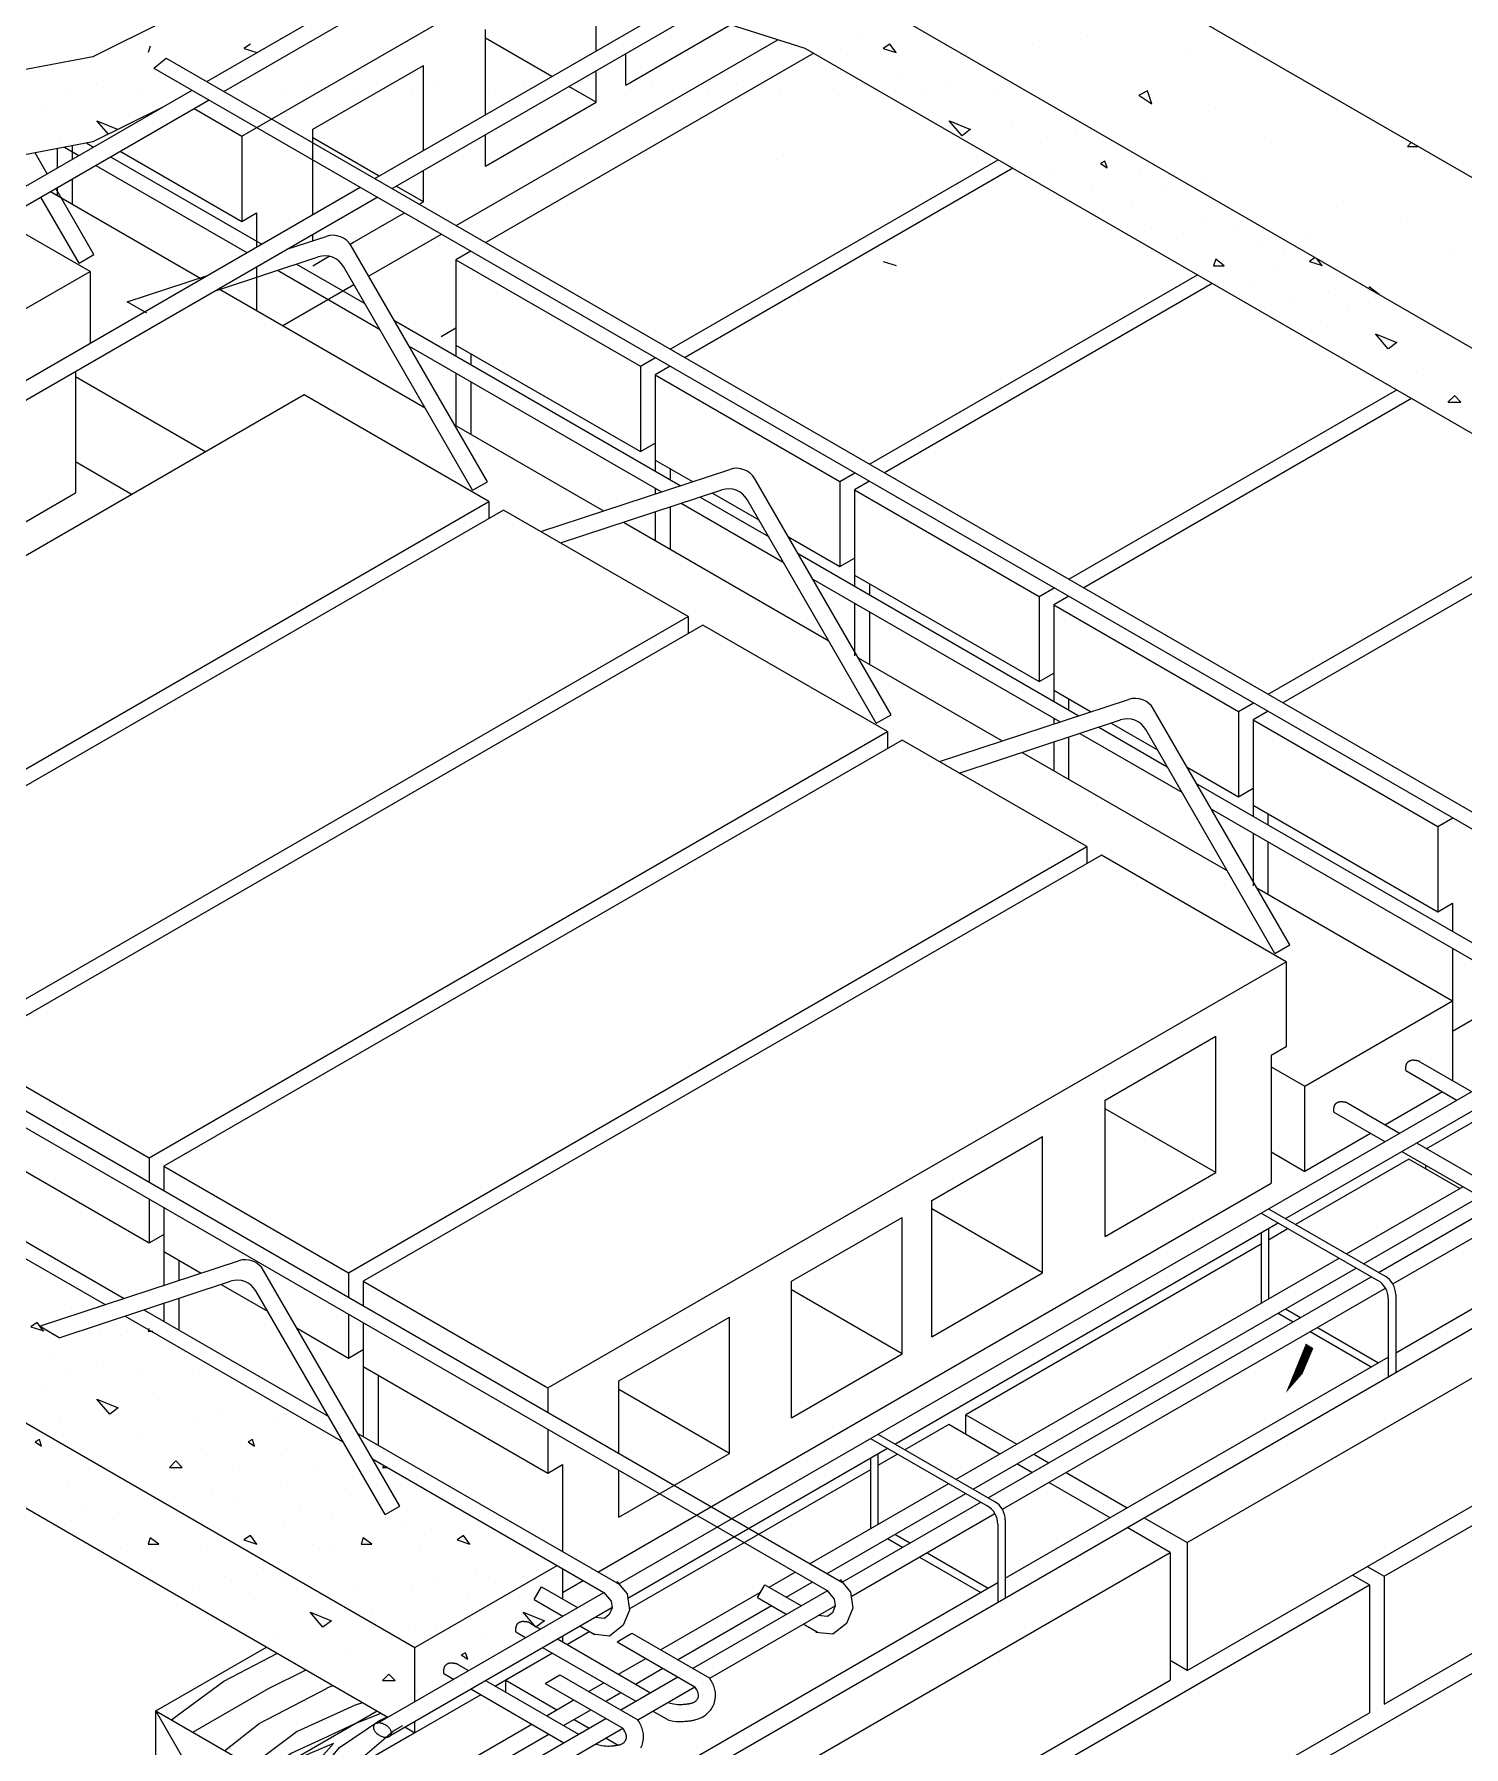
# Model space of a CAD drawing. Header units: inches. Extents: x -370 to 18, y -197 to 199.
# Drawn here: x -236.665 to -233.308, y -8.721 to -4.698 of the extents above; entities that cross this region are included whole.
import ezdxf

# ---------------------------------------------------------------- set-up
doc = ezdxf.new("R2010")
doc.units = ezdxf.units.IN
doc.header["$MEASUREMENT"] = 0
doc.layers.add('DETALLE', color=1, linetype='Continuous')
doc.layers.add('ROTULACION', color=2, linetype='Continuous')

# ---------------------------------------------------------------- blocks, each defined once
blk = doc.blocks.new('*X534')
at = {"color": 0}
for p, q in [((141.42, 39.02), (141.42, 39.02)), ((141.35, 38.95), (141.35, 38.95)), ((141.19, 38.8801), (141.16, 38.8601)), ((141.1601, 38.8601), (141.2201, 38.8401)), ((141.22, 38.84), (141.19, 38.88)), ((141.48, 38.84), (141.48, 38.84)), ((141.7137, 38.8511), (141.71, 38.8399)), ((141.71, 38.84), (141.7328, 38.84)), ((141.58, 38.82), (141.58, 38.82)), ((141.25, 38.72), (141.25, 38.72)), ((141.47, 38.69), (141.47, 38.69)), ((141.88, 38.74), (141.88, 38.74)), ((141.34, 38.66), (141.34, 38.66)), ((141.68, 38.64), (141.68, 38.64)), ((141.95, 38.64), (141.95, 38.64)), ((141.21, 38.58), (141.21, 38.58)), ((141.5299, 38.4497), (141.4699, 38.5197)), ((141.47, 38.5198), (141.57, 38.4798)), ((141.76, 38.52), (141.76, 38.52)), ((141.3, 38.42), (141.3, 38.42)), ((141.57, 38.48), (141.53, 38.45)), ((141.93, 38.44), (141.93, 38.44)), ((142.06, 38.46), (142.06, 38.46)), ((142.3, 38.42), (142.3, 38.42)), ((141.66, 38.34), (141.66, 38.34)), ((141.1799, 38.3199), (141.2099, 38.2999)), ((141.2, 38.3301), (141.18, 38.3201)), ((141.21, 38.3002), (141.2, 38.3302)), ((141.36, 38.29), (141.36, 38.29)), ((141.96, 38.29), (141.96, 38.29)), ((142.1799, 38.3199), (142.2099, 38.2999)), ((142.2, 38.3301), (142.18, 38.3201)), ((142.21, 38.3002), (142.2, 38.3302)), ((142.36, 38.29), (142.36, 38.29)), ((141.49, 38.21), (141.49, 38.21)), ((141.8399, 38.2299), (141.8099, 38.1999)), ((141.81, 38.2), (141.87, 38.2)), ((141.8701, 38.2), (141.8401, 38.23)), ((142.14, 38.19), (142.14, 38.19)), ((142.49, 38.21), (142.49, 38.21)), ((142.8195, 38.2094), (142.8099, 38.1999)), ((142.81, 38.2), (142.8357, 38.2)), ((141.33, 38.13), (141.33, 38.13)), ((142.01, 38.1), (142.01, 38.1)), ((142.33, 38.13), (142.33, 38.13)), ((141.42, 38.02), (141.42, 38.02)), ((141.66, 38.07), (141.66, 38.07)), ((141.81, 38.03), (141.81, 38.03)), ((142.13, 38.05), (142.13, 38.05)), ((142.42, 38.02), (142.42, 38.02)), ((142.66, 38.07), (142.66, 38.07)), ((142.81, 38.03), (142.81, 38.03)), ((141.35, 37.95), (141.35, 37.95)), ((141.57, 37.99), (141.57, 37.99)), ((141.92, 37.95), (141.92, 37.95)), ((142.35, 37.95), (142.35, 37.95)), ((142.57, 37.99), (142.57, 37.99)), ((142.92, 37.95), (142.92, 37.95)), ((141.72, 37.8699), (141.71, 37.8399)), ((141.76, 37.84), (141.72, 37.87)), ((142.04, 37.91), (142.04, 37.91)), ((142.19, 37.8801), (142.16, 37.8601)), ((142.1601, 37.8601), (142.2201, 37.8401)), ((142.22, 37.84), (142.19, 37.88)), ((142.72, 37.8699), (142.71, 37.8399)), ((142.76, 37.84), (142.72, 37.87)), ((143.04, 37.91), (143.04, 37.91)), ((143.19, 37.8801), (143.16, 37.8601)), ((143.1601, 37.8601), (143.2201, 37.8401)), ((143.22, 37.84), (143.19, 37.88)), ((141.48, 37.84), (141.48, 37.84)), ((141.58, 37.82), (141.58, 37.82)), ((141.71, 37.84), (141.76, 37.84)), ((141.99, 37.83), (141.99, 37.83)), ((142.48, 37.84), (142.48, 37.84)), ((142.58, 37.82), (142.58, 37.82)), ((142.71, 37.84), (142.76, 37.84)), ((142.99, 37.83), (142.99, 37.83)), ((142.25, 37.72), (142.25, 37.72)), ((143.25, 37.72), (143.25, 37.72)), ((141.95, 37.64), (141.95, 37.64)), ((142.07, 37.69), (142.07, 37.69)), ((142.34, 37.66), (142.34, 37.66)), ((142.47, 37.69), (142.47, 37.69)), ((142.68, 37.64), (142.68, 37.64)), ((142.95, 37.64), (142.95, 37.64)), ((143.07, 37.69), (143.07, 37.69)), ((143.34, 37.66), (143.34, 37.66)), ((143.47, 37.69), (143.47, 37.69)), ((142.21, 37.58), (142.21, 37.58)), ((143.21, 37.58), (143.21, 37.58)), ((142.5299, 37.4497), (142.4699, 37.5197)), ((142.47, 37.5199), (142.57, 37.4799)), ((142.57, 37.48), (142.53, 37.45)), ((142.76, 37.52), (142.76, 37.52)), ((143.06, 37.46), (143.06, 37.46)), ((143.5299, 37.4497), (143.4699, 37.5197)), ((143.47, 37.5199), (143.57, 37.4799)), ((143.57, 37.48), (143.53, 37.45)), ((142.3, 37.42), (142.3, 37.42)), ((142.93, 37.44), (142.93, 37.44)), ((143.3, 37.42), (143.3, 37.42)), ((142.66, 37.34), (142.66, 37.34)), ((143.1799, 37.3199), (143.2099, 37.2999)), ((143.2, 37.3301), (143.18, 37.3201)), ((143.21, 37.3002), (143.2, 37.3302)), ((142.8399, 37.2299), (142.8099, 37.1999)), ((142.8701, 37.2), (142.8401, 37.23)), ((142.96, 37.29), (142.96, 37.29)), ((143.36, 37.29), (143.36, 37.29)), ((142.81, 37.2), (142.87, 37.2)), ((143.14, 37.19), (143.14, 37.19))]:
    blk.add_line(p, q, dxfattribs=at)
blk = doc.blocks.new('*X532')
at = {"color": 0}
for p, q in [((145.86, 44.88), (145.86, 44.88)), ((146.12, 44.92), (146.12, 44.92)), ((146.6, 44.84), (146.6, 44.84)), ((146.3599, 44.6399), (146.4199, 44.5999)), ((146.4, 44.6601), (146.36, 44.6401)), ((146.4201, 44.6002), (146.4001, 44.6602)), ((146.72, 44.58), (146.72, 44.58)), ((146.98, 44.42), (146.98, 44.42)), ((147.6378, 44.4178), (147.6199, 44.3999)), ((147.62, 44.4), (147.6686, 44.4)), ((146.66, 44.26), (146.66, 44.26)), ((147.32, 44.14), (147.32, 44.14)), ((147.62, 44.06), (147.62, 44.06)), ((147.14, 43.98), (147.14, 43.98)), ((147.84, 43.9), (147.84, 43.9)), ((147.44, 43.7399), (147.4378, 43.7333)), ((147.4865, 43.7051), (147.44, 43.74))]:
    blk.add_line(p, q, dxfattribs=at)
blk = doc.blocks.new('*X533')
at = {"color": 0}
for p, q in [((141.72, 44.8699), (141.71, 44.8399)), ((142.19, 44.8801), (142.16, 44.8601)), ((142.1602, 44.8601), (142.2202, 44.8401)), ((145.04, 44.91), (145.04, 44.91)), ((145.19, 44.8801), (145.16, 44.8601)), ((145.1602, 44.8601), (145.2202, 44.8401)), ((145.22, 44.84), (145.19, 44.88)), ((144.99, 44.83), (144.99, 44.83)), ((145.48, 44.84), (145.48, 44.84)), ((141.47, 44.69), (141.47, 44.69)), ((142.07, 44.69), (142.07, 44.69)), ((142.47, 44.69), (142.47, 44.69)), ((143.07, 44.69), (143.07, 44.69)), ((143.47, 44.69), (143.47, 44.69)), ((144.07, 44.69), (144.07, 44.69)), ((144.47, 44.69), (144.47, 44.69)), ((145.07, 44.69), (145.07, 44.69)), ((145.25, 44.72), (145.25, 44.72)), ((145.47, 44.69), (145.47, 44.69)), ((141.34, 44.66), (141.34, 44.66)), ((141.68, 44.64), (141.68, 44.64)), ((141.95, 44.64), (141.95, 44.64)), ((142.34, 44.66), (142.34, 44.66)), ((142.68, 44.64), (142.68, 44.64)), ((142.95, 44.64), (142.95, 44.64)), ((143.34, 44.66), (143.34, 44.66)), ((143.68, 44.64), (143.68, 44.64)), ((143.95, 44.64), (143.95, 44.64)), ((144.34, 44.66), (144.34, 44.66)), ((144.68, 44.64), (144.68, 44.64)), ((144.95, 44.64), (144.95, 44.64)), ((145.34, 44.66), (145.34, 44.66)), ((145.68, 44.64), (145.68, 44.64)), ((141.21, 44.58), (141.21, 44.58)), ((141.5237, 44.4569), (141.4699, 44.5197)), ((141.47, 44.5198), (141.5698, 44.4799)), ((145.5298, 44.4497), (145.4699, 44.5197)), ((145.47, 44.5198), (145.57, 44.4798)), ((145.57, 44.48), (145.53, 44.45)), ((145.76, 44.52), (145.76, 44.52)), ((146.06, 44.46), (146.06, 44.46)), ((141.3, 44.42), (141.3, 44.42)), ((145.93, 44.44), (145.93, 44.44)), ((141.66, 44.34), (141.66, 44.34)), ((142.66, 44.34), (142.66, 44.34)), ((143.66, 44.34), (143.66, 44.34)), ((144.66, 44.34), (144.66, 44.34)), ((145.66, 44.34), (145.66, 44.34)), ((145.96, 44.29), (145.96, 44.29)), ((146.1799, 44.3199), (146.2099, 44.2999)), ((146.2, 44.3301), (146.18, 44.3201)), ((146.2101, 44.3002), (146.2001, 44.3302)), ((146.36, 44.29), (146.36, 44.29)), ((146.49, 44.21), (146.49, 44.21)), ((146.14, 44.19), (146.14, 44.19)), ((146.33, 44.13), (146.33, 44.13)), ((146.66, 44.07), (146.66, 44.07)), ((146.42, 44.02), (146.42, 44.02)), ((146.57, 43.99), (146.57, 43.99)), ((146.81, 44.03), (146.81, 44.03)), ((146.92, 43.95), (146.92, 43.95)), ((147.04, 43.91), (147.04, 43.91)), ((145.1602, 43.8601), (145.2202, 43.8401)), ((146.72, 43.8699), (146.71, 43.8399)), ((146.71, 43.84), (146.76, 43.84)), ((146.76, 43.84), (146.72, 43.87)), ((146.99, 43.83), (146.99, 43.83)), ((147.1869, 43.8781), (147.16, 43.8601)), ((147.1602, 43.8601), (147.2202, 43.8401)), ((147.22, 43.84), (147.1949, 43.8735)), ((146.88, 43.74), (146.88, 43.74)), ((147.07, 43.69), (147.07, 43.69)), ((147.25, 43.72), (147.25, 43.72)), ((147.34, 43.66), (147.34, 43.66)), ((147.47, 43.69), (147.47, 43.69)), ((146.95, 43.64), (146.95, 43.64)), ((147.21, 43.58), (147.21, 43.58)), ((147.5298, 43.4497), (147.4698, 43.5197)), ((147.47, 43.5198), (147.57, 43.4798)), ((147.76, 43.52), (147.76, 43.52)), ((147.3, 43.42), (147.3, 43.42)), ((147.57, 43.48), (147.53, 43.45)), ((147.66, 43.34), (147.66, 43.34)), ((147.8399, 43.2299), (147.8099, 43.1999)), ((147.81, 43.2), (147.87, 43.2)), ((147.8701, 43.2), (147.8401, 43.23))]:
    blk.add_line(p, q, dxfattribs=at)
blk = doc.blocks.new('*X530')
at = {"color": 0}
for p, q in [((142.0652, 37.196), (142.3172, 37.3272)), ((142.2758, 37.1622), (142.4519, 37.2495)), ((141.8466, 37.0348), (142.0654, 37.1958)), ((141.9203, 36.9564), (142.2756, 37.1615)), ((142.2318, 36.9974), (142.5511, 37.1644)), ((142.5506, 37.1646), (142.5776, 37.1769)), ((142.4084, 36.961), (142.6832, 37.085)), ((142.6834, 37.0851), (142.7176, 37.0961)), ((141.8196, 37.0145), (141.8465, 37.0348)), ((142.0693, 36.8703), (142.2317, 36.9978)), ((142.5316, 36.9282), (142.682, 36.9977)), ((142.6079, 36.8858), (142.7952, 37.0112)), ((142.6819, 36.9978), (142.8034, 37.0465)), ((142.7954, 37.0113), (142.8338, 37.029)), ((142.8588, 36.9613), (142.9049, 36.9879)), ((142.2035, 36.8077), (142.4094, 36.9612)), ((142.3812, 36.8587), (142.5316, 36.9282)), ((142.58, 36.9042), (142.4686, 36.8572)), ((142.4856, 36.7975), (142.58, 36.904)), ((142.674, 36.8022), (142.8594, 36.9612)), ((142.2501, 36.766), (142.3811, 36.8584)), ((142.4686, 36.8572), (142.3182, 36.7877)), ((142.3591, 36.7766), (142.4836, 36.8311)), ((142.484, 36.8314), (142.3616, 36.7434)), ((142.5265, 36.7867), (142.6079, 36.8857)), ((142.1914, 36.7999), (142.2023, 36.8078)), ((142.3182, 36.7874), (142.2661, 36.7371)), ((142.2887, 36.7187), (142.3592, 36.7767)), ((142.3612, 36.7433), (142.2887, 36.7188)), ((142.3427, 36.7152), (142.4856, 36.7977)), ((142.3544, 36.6351), (142.6737, 36.8021)), ((142.3707, 36.6968), (142.5266, 36.7868)), ((142.2661, 36.6879), (142.3426, 36.7153)), ((142.2661, 36.6615), (142.3707, 36.6969)), ((142.2661, 36.6), (142.3541, 36.6353)), ((142.2661, 36.4598), (142.3827, 36.4958)), ((142.3827, 36.4959), (142.4427, 36.5305)), ((142.2779, 36.2275), (142.4427, 36.3227)), ((142.2661, 36.2221), (142.2779, 36.2275))]:
    blk.add_line(p, q, dxfattribs=at)

msp = doc.modelspace()

# ---------------------------------------------------------------- linework, layer by layer
at = {"layer": 'DETALLE', "color": 2}
for p, q in [((-232.25372, -5.63258), (-237.41163, -2.65466)), ((-235.86449, -5.03765), (-234.99571, -4.53606)), ((-235.82445, -5.06076), (-234.96439, -4.56421)), ((-235.34505, -4.73775), (-235.34505, -4.61057)), ((-241.06335, -4.69921), (-234.76687, -8.33448)), ((-241.09802, -4.71923), (-234.80304, -8.35363)), ((-236.38346, -4.77805), (-236.35484, -4.75454)), ((-236.38346, -4.77805), (-232.49616, -7.02238)), ((-236.35484, -4.75454), (-232.45999, -7.00323)), ((-236.01047, -4.92176), (-235.75044, -4.77163)), ((-235.75044, -4.97181), (-235.75044, -4.77163)), ((-236.63428, -5.02618), (-236.66263, -4.97707)), ((-236.59344, -4.96399), (-236.56, -4.98329)), ((-236.54121, -4.95411), (-236.52533, -4.96328)), ((-236.4853, -4.98639), (-236.1305, -5.19123)), ((-236.51997, -5.00641), (-236.16517, -5.21125)), ((-238.17082, -6.36921), (-235.89916, -5.05767)), ((-236.52482, -5.21576), (-236.61426, -5.06085)), ((-238.13079, -6.39233), (-235.85912, -5.08078)), ((-236.55949, -5.23577), (-236.64893, -5.08086)), ((-236.62659, -5.06797), (-236.27179, -5.27281)), ((-236.07182, -5.20358), (-235.97924, -5.1731)), ((-236.55949, -5.23577), (-236.52482, -5.21576)), ((-236.24165, -5.30163), (-235.99764, -5.22131)), ((-235.60053, -5.7494), (-235.92026, -5.19562)), ((-236.4468, -5.32702), (-236.25809, -5.2649)), ((-236.09324, -5.25278), (-235.8536, -5.39113)), ((-236.04908, -5.23824), (-235.88827, -5.33108)), ((-235.6352, -5.76942), (-235.93865, -5.24382)), ((-236.23176, -5.29592), (-235.74698, -5.57581)), ((-236.40031, -5.35386), (-236.4468, -5.32702)), ((-235.81893, -5.37112), (-235.14768, -5.75866)), ((-235.78426, -5.43117), (-235.19184, -5.7732)), ((-236.56807, -5.50209), (-236.26163, -5.67901)), ((-235.67764, -5.61584), (-235.32765, -5.81791)), ((-236.56807, -5.70225), (-236.43498, -5.77909)), ((-235.6352, -5.76942), (-235.60053, -5.7494)), ((-235.4751, -5.86644), (-235.03135, -5.72037)), ((-234.65264, -6.29666), (-234.97236, -5.74288)), ((-235.42861, -5.89329), (-235.04975, -5.76857)), ((-235.10119, -5.78551), (-234.94038, -5.87835)), ((-234.68731, -6.31668), (-234.99076, -5.79108)), ((-235.14535, -5.80004), (-234.90571, -5.9384)), ((-235.28116, -5.84475), (-234.79908, -6.12308)), ((-234.87104, -5.91838), (-234.21159, -6.29912)), ((-234.83637, -5.97843), (-234.25575, -6.31365)), ((-234.72974, -6.16311), (-234.39156, -6.35836)), ((-234.53901, -6.4069), (-234.09526, -6.26082)), ((-234.68731, -6.31668), (-234.65264, -6.29666)), ((-234.49251, -6.43374), (-234.11365, -6.30902)), ((-233.71655, -6.83712), (-234.03627, -6.28333)), ((-234.20926, -6.3405), (-233.96962, -6.47885)), ((-234.1651, -6.32596), (-234.00429, -6.4188)), ((-233.75122, -6.85713), (-234.05467, -6.33154)), ((-234.34507, -6.3852), (-233.86299, -6.66353)), ((-233.93495, -6.45884), (-232.9842, -7.00775)), ((-233.90028, -6.51889), (-233.02037, -7.0269)), ((-233.79365, -6.70356), (-233.33419, -6.96884)), ((-233.75122, -6.85713), (-233.71655, -6.83712)), ((-238.44794, -6.94164), (-235.77066, -8.48736)), ((-238.62129, -7.04172), (-235.83421, -8.65084)), ((-235.56828, -9.05451), (-232.08672, -7.04443)), ((-233.72649, -7.48018), (-233.00119, -7.06143)), ((-233.7598, -7.12344), (-233.68089, -7.169)), ((-233.7598, -7.32361), (-233.68089, -7.36917)), ((-233.39701, -7.36333), (-233.39701, -7.35483)), ((-233.54287, -7.5862), (-233.26957, -7.42841)), ((-233.47431, -7.63352), (-233.11697, -7.42721)), ((-236.84109, -7.4441), (-236.45385, -7.66767)), ((-233.78386, -7.46707), (-233.50996, -7.62521)), ((-233.76653, -7.45707), (-233.49262, -7.6152)), ((-236.80642, -7.50415), (-236.49801, -7.68221)), ((-234.64343, -8.00957), (-233.74383, -7.49019)), ((-233.78386, -7.5133), (-233.78386, -7.67911)), ((-233.76653, -7.50329), (-233.76653, -7.6691)), ((-236.65259, -7.73309), (-236.18503, -7.57918)), ((-235.80632, -8.15548), (-236.12605, -7.60169)), ((-234.45981, -8.11559), (-233.5602, -7.5962)), ((-236.6061, -7.75994), (-236.20343, -7.62738)), ((-233.95709, -8.24097), (-232.91699, -7.64046)), ((-235.84099, -8.17549), (-236.14444, -7.6499)), ((-234.39125, -8.16292), (-233.49164, -7.64353)), ((-233.48494, -7.66855), (-233.48494, -7.85169)), ((-233.4676, -7.65854), (-233.4676, -7.84168)), ((-236.45152, -7.70905), (-235.93967, -8.00457)), ((-236.40736, -7.69452), (-235.97434, -7.94452)), ((-233.74383, -7.70222), (-233.7086, -7.72256)), ((-233.72649, -7.69221), (-233.69126, -7.71255)), ((-236.6061, -7.75994), (-236.65259, -7.73309)), ((-233.66856, -7.74568), (-233.52497, -7.82858)), ((-233.65123, -7.73567), (-233.50764, -7.81857)), ((-233.49441, -8.32032), (-232.52096, -7.7583)), ((-234.47714, -7.98694), (-234.47714, -7.94072)), ((-234.47714, -7.94072), (-234.35706, -8.01004)), ((-233.95709, -8.54122), (-232.91699, -7.94072)), ((-235.905, -7.98455), (-235.29108, -8.339)), ((-234.7008, -7.99647), (-234.4269, -8.15461)), ((-234.68347, -7.98646), (-234.40956, -8.1446)), ((-235.27063, -8.37169), (-234.66077, -8.01958)), ((-234.7008, -8.0427), (-234.7008, -8.2085)), ((-234.68347, -8.03269), (-234.68347, -8.19849)), ((-234.31703, -8.03316), (-234.2818, -8.0535)), ((-235.87033, -8.0446), (-235.32725, -8.35815)), ((-234.24176, -8.07661), (-234.09817, -8.15952)), ((-233.49441, -8.62057), (-232.52096, -8.05855)), ((-235.84099, -8.17549), (-235.80632, -8.15548)), ((-234.80291, -8.31368), (-234.47714, -8.1256)), ((-234.74632, -8.36792), (-234.40858, -8.17292)), ((-234.40188, -8.19795), (-234.40188, -8.38109)), ((-234.38454, -8.18794), (-234.38454, -8.37108)), ((-234.05814, -8.18263), (-233.95709, -8.24097)), ((-234.66077, -8.23162), (-234.62554, -8.25196)), ((-234.64343, -8.22161), (-234.6082, -8.24195)), ((-233.95709, -8.24097), (-233.95709, -8.54122)), ((-235.03723, -8.86458), (-233.99712, -8.26408)), ((-234.5855, -8.27507), (-234.44191, -8.35797)), ((-234.56817, -8.26506), (-234.42457, -8.34796)), ((-233.99712, -8.26408), (-233.99712, -8.56433)), ((-233.53444, -8.2972), (-233.49441, -8.32032)), ((-233.49441, -8.32032), (-233.49441, -8.62057)), ((-235.49047, -8.37481), (-235.47314, -8.34479)), ((-235.47314, -8.34479), (-235.38862, -8.39358)), ((-234.96627, -8.3703), (-234.94893, -8.34027)), ((-234.94893, -8.34027), (-234.86442, -8.38907)), ((-234.50252, -8.90235), (-233.52908, -8.34033)), ((-233.95709, -8.93392), (-232.91699, -8.33342)), ((-233.52908, -8.34033), (-233.52908, -8.64058)), ((-235.82717, -8.69301), (-235.30799, -8.39326)), ((-235.49047, -8.37481), (-235.42329, -8.4136)), ((-235.15379, -8.51626), (-234.93362, -8.38915)), ((-235.07852, -8.55972), (-234.78367, -8.38949)), ((-234.96627, -8.3703), (-234.89909, -8.40908)), ((-235.38326, -8.43671), (-235.348, -8.45707)), ((-234.85905, -8.4322), (-234.82379, -8.45256)), ((-236.37907, -8.63652), (-236.11905, -8.48639)), ((-233.95709, -8.54122), (-233.99712, -8.51811)), ((-235.55728, -8.56433), (-235.4372, -8.63366)), ((-235.55728, -8.59245), (-235.55728, -8.56433)), ((-235.25252, -8.57326), (-235.18846, -8.53628)), ((-235.03723, -9.16484), (-233.99712, -8.56433)), ((-235.32279, -8.61383), (-235.28719, -8.59328)), ((-235.24752, -8.65729), (-235.11319, -8.57973)), ((-236.11905, -8.78664), (-235.85902, -8.63652)), ((-235.42152, -8.67083), (-235.35746, -8.63385)), ((-234.50252, -9.2026), (-233.52908, -8.64058)), ((-235.79417, -8.67395), (-235.77066, -8.68753)), ((-235.56828, -8.84248), (-235.28219, -8.67731)), ((-235.39716, -8.65677), (-235.36193, -8.67712)), ((-235.82717, -8.90504), (-235.45619, -8.69085)), ((-235.3219, -8.70023), (-235.29365, -8.71654))]:
    msp.add_line(p, q, dxfattribs=at)
at = {"layer": 'DETALLE', "color": 3}
for p, q in [((-236.25932, -4.80969), (-235.72581, -4.50167)), ((-236.21928, -4.83281), (-235.69449, -4.52982)), ((-238.32032, -5.99961), (-236.29399, -4.82971)), ((-238.2833, -6.02447), (-236.25395, -4.85282)), ((-233.68089, -7.169), (-233.33419, -6.96884)), ((-233.33419, -6.96884), (-233.33419, -7.15592)), ((-233.68089, -7.36917), (-233.68089, -7.169)), ((-233.35753, -7.18248), (-233.49186, -7.26003)), ((-233.52653, -7.28005), (-233.68089, -7.36917)), ((-235.77066, -8.48736), (-235.43706, -8.29475)), ((-235.42396, -8.30232), (-235.42396, -8.37318)), ((-235.42396, -8.46021), (-235.42396, -8.47428)), ((-235.77066, -8.61415), (-235.77066, -8.48736)), ((-235.4473, -8.50084), (-235.58163, -8.57839)), ((-235.6163, -8.59841), (-235.77066, -8.68753)), ((-235.77066, -8.68753), (-235.77066, -8.66038))]:
    msp.add_line(p, q, dxfattribs=at)
at = {"layer": 'DETALLE'}
for p, q in [((-236.17713, -4.93791), (-235.61588, -4.61388)), ((-235.60508, -4.88788), (-235.60508, -4.6877)), ((-235.27571, -4.81781), (-235.01569, -4.66769)), ((-235.67381, -5.14774), (-234.91829, -4.71154)), ((-235.44905, -4.7978), (-235.60508, -4.70772)), ((-234.83436, -4.74315), (-235.60447, -5.18777)), ((-235.27571, -4.81781), (-235.27571, -4.74395)), ((-235.34505, -4.85785), (-235.34505, -4.78398)), ((-235.34505, -4.85785), (-235.40902, -4.82091)), ((-235.60508, -5.00797), (-235.34505, -4.85785)), ((-236.28923, -4.87319), (-236.17713, -4.93791)), ((-236.17713, -4.93791), (-236.17713, -5.13808)), ((-236.01047, -5.12193), (-236.01047, -4.92176)), ((-235.85445, -5.03185), (-236.01047, -4.94177)), ((-235.60508, -5.00797), (-235.60508, -4.93411)), ((-236.61051, -4.96721), (-236.61051, -5.01245)), ((-236.57584, -4.96066), (-236.57584, -4.99244)), ((-236.46258, -4.97328), (-236.17713, -5.13808)), ((-235.75044, -5.0919), (-235.75044, -5.01803)), ((-235.17109, -5.43798), (-234.40099, -4.99336)), ((-234.36632, -5.01338), (-235.13642, -5.458)), ((-236.61051, -5.05868), (-236.61051, -5.07725)), ((-236.57584, -5.03866), (-236.57584, -5.09727)), ((-235.75044, -5.0919), (-235.81441, -5.05497)), ((-235.76048, -5.09769), (-235.75044, -5.0919)), ((-236.5334, -5.25543), (-236.74235, -5.1348)), ((-236.17713, -5.13808), (-236.14246, -5.11806)), ((-236.14246, -5.11806), (-236.14246, -5.19814)), ((-235.92292, -5.19148), (-235.79515, -5.11771)), ((-236.01047, -5.18338), (-236.01047, -5.16816)), ((-235.92292, -5.19148), (-235.91487, -5.18683)), ((-235.87938, -5.26642), (-235.70848, -5.16775)), ((-236.01047, -5.24202), (-235.97199, -5.21981)), ((-235.63914, -5.20779), (-235.67442, -5.22816)), ((-235.67442, -5.22816), (-235.24104, -5.47837)), ((-235.67442, -5.22816), (-235.67442, -5.42832)), ((-238.26691, -6.25627), (-236.5334, -5.25543)), ((-236.5334, -5.25543), (-236.5334, -5.29547)), ((-236.5334, -5.25543), (-236.5334, -5.42385)), ((-236.14246, -5.24437), (-236.14246, -5.34748)), ((-234.70304, -5.70821), (-233.93294, -5.26359)), ((-236.08111, -5.3829), (-235.91405, -5.28644)), ((-233.89827, -5.2836), (-234.66837, -5.72822)), ((-235.70909, -5.40831), (-235.67442, -5.38829)), ((-235.67442, -5.38829), (-235.67442, -5.45455)), ((-235.67442, -5.42832), (-235.24104, -5.67853)), ((-235.63975, -5.44834), (-235.63975, -5.47457)), ((-235.24104, -5.47837), (-235.20576, -5.458)), ((-236.56807, -5.49009), (-236.56807, -5.77587)), ((-235.67442, -5.49459), (-235.67442, -5.6177)), ((-235.24104, -5.47837), (-235.24104, -5.67853)), ((-235.17109, -5.47801), (-235.20637, -5.49838)), ((-235.20637, -5.49838), (-234.77299, -5.74859)), ((-235.20637, -5.49838), (-235.20637, -5.69855)), ((-236.03069, -5.54568), (-237.76419, -6.54651)), ((-235.59731, -5.79589), (-236.03069, -5.54568)), ((-235.63975, -5.5146), (-235.63975, -5.63772)), ((-234.235, -5.97843), (-233.46489, -5.53381)), ((-233.43022, -5.55383), (-234.20033, -5.99845)), ((-235.24104, -5.67853), (-235.20637, -5.65852)), ((-235.20637, -5.65852), (-235.20637, -5.72478)), ((-235.20637, -5.69855), (-235.11875, -5.74914)), ((-235.1717, -5.71857), (-235.1717, -5.7448)), ((-234.77299, -5.74859), (-234.73771, -5.72822)), ((-234.77299, -5.74859), (-234.77299, -5.94876)), ((-234.70304, -5.74824), (-234.73832, -5.76861)), ((-237.8833, -6.53521), (-236.56807, -5.77587)), ((-235.20637, -5.76481), (-235.20637, -5.77798)), ((-235.07226, -5.77598), (-234.96309, -5.83901)), ((-234.73832, -5.76861), (-234.73832, -5.96878)), ((-234.73832, -5.76861), (-234.30495, -6.01882)), ((-237.33081, -6.79672), (-235.59731, -5.79589)), ((-235.56264, -5.8159), (-237.29614, -6.81674)), ((-235.59731, -5.79589), (-235.59731, -5.83592)), ((-235.12926, -6.06611), (-235.56264, -5.8159)), ((-235.20637, -5.82013), (-235.20637, -5.88793)), ((-235.1717, -5.80872), (-235.1717, -5.90795)), ((-233.76695, -6.24866), (-232.99685, -5.80404)), ((-232.96218, -5.82406), (-233.73228, -6.26868)), ((-234.89375, -5.87904), (-234.77299, -5.94876)), ((-234.77299, -5.94876), (-234.73832, -5.92874)), ((-234.73832, -5.92874), (-234.73832, -5.995)), ((-234.73832, -5.96878), (-234.30495, -6.21899)), ((-234.70365, -5.98879), (-234.70365, -6.01502)), ((-234.30495, -6.01882), (-234.26967, -5.99845)), ((-234.30495, -6.01882), (-234.30495, -6.21899)), ((-234.235, -6.01847), (-234.27028, -6.03884)), ((-236.86277, -7.06695), (-235.12926, -6.06611)), ((-235.12926, -6.06611), (-235.12926, -6.10615)), ((-234.73832, -6.03504), (-234.73832, -6.15816)), ((-234.70365, -6.05506), (-234.70365, -6.17817)), ((-234.27028, -6.03884), (-233.8369, -6.28905)), ((-234.27028, -6.03884), (-234.27028, -6.239)), ((-235.09459, -6.08613), (-236.8281, -7.08697)), ((-234.66122, -6.33634), (-235.09459, -6.08613)), ((-234.30495, -6.21899), (-234.27028, -6.19897)), ((-234.27028, -6.19897), (-234.27028, -6.26523)), ((-234.27028, -6.239), (-234.18266, -6.28959)), ((-234.23561, -6.25902), (-234.23561, -6.28525)), ((-233.8369, -6.28905), (-233.80162, -6.26868)), ((-234.27028, -6.30527), (-234.27028, -6.31844)), ((-233.8369, -6.28905), (-233.8369, -6.48921)), ((-233.76695, -6.28869), (-233.80223, -6.30906)), ((-233.80223, -6.30906), (-233.80223, -6.50923)), ((-233.80223, -6.30906), (-233.36886, -6.55927)), ((-236.39472, -7.33718), (-234.66122, -6.33634)), ((-234.66122, -6.33634), (-234.66122, -6.37637)), ((-234.23561, -6.34917), (-234.23561, -6.4484)), ((-234.13616, -6.31643), (-234.027, -6.37946)), ((-234.62655, -6.35636), (-236.36005, -7.35719)), ((-234.19317, -6.60657), (-234.62655, -6.35636)), ((-234.27028, -6.36058), (-234.27028, -6.42838)), ((-233.95766, -6.41949), (-233.8369, -6.48921)), ((-233.8369, -6.48921), (-233.80223, -6.4692)), ((-233.80223, -6.4692), (-233.80223, -6.53546)), ((-233.80223, -6.50923), (-233.36886, -6.75944)), ((-233.76756, -6.52925), (-233.76756, -6.55547)), ((-233.36886, -6.55927), (-233.33358, -6.5389)), ((-233.80223, -6.57549), (-233.80223, -6.69861)), ((-233.76756, -6.59551), (-233.76756, -6.71863)), ((-233.36886, -6.55927), (-233.36886, -6.75944)), ((-235.92668, -7.6074), (-234.19317, -6.60657)), ((-234.1585, -6.62658), (-235.89201, -7.62742)), ((-234.19317, -6.60657), (-234.19317, -6.6466)), ((-233.72513, -6.87679), (-234.1585, -6.62658)), ((-233.36886, -6.75944), (-233.33419, -6.73942)), ((-233.33419, -6.73942), (-233.33419, -6.80568)), ((-235.45863, -7.87763), (-233.72513, -6.87679)), ((-233.72513, -6.87679), (-233.72513, -7.07696)), ((-233.33419, -6.84572), (-233.33419, -7.03967)), ((-233.33419, -7.03967), (-233.16622, -6.9427)), ((-235.29206, -8.33783), (-233.02091, -7.02659)), ((-233.4676, -7.79546), (-232.15494, -7.03759)), ((-233.72513, -7.07696), (-233.7598, -7.09698)), ((-236.8281, -7.08697), (-236.39472, -7.33718)), ((-233.7598, -7.09698), (-233.7598, -7.39723)), ((-233.40953, -7.11242), (-233.28956, -7.18169)), ((-233.4442, -7.13244), (-233.32423, -7.2017)), ((-234.14979, -7.52231), (-234.14979, -7.20204)), ((-233.88977, -7.37218), (-234.14979, -7.22206)), ((-233.6132, -7.23001), (-233.49323, -7.29928)), ((-233.57853, -7.20999), (-233.45856, -7.27926)), ((-233.26068, -7.23839), (-233.39701, -7.3171)), ((-236.8281, -7.28714), (-236.39472, -7.53735)), ((-233.41852, -7.30237), (-233.19966, -7.42873)), ((-236.39472, -7.33718), (-236.39472, -7.39464)), ((-236.36005, -7.35719), (-235.92668, -7.6074)), ((-236.36005, -7.35719), (-236.36005, -7.41466)), ((-233.43704, -7.34021), (-233.70298, -7.49375)), ((-233.45319, -7.32239), (-233.23433, -7.44875)), ((-233.31696, -7.40954), (-233.43704, -7.34021)), ((-235.34104, -8.31016), (-233.7598, -7.39723)), ((-234.14979, -7.52231), (-233.88977, -7.37218)), ((-233.50764, -7.60654), (-233.13561, -7.39175)), ((-236.39472, -7.43468), (-236.39472, -7.53735)), ((-234.55721, -7.75753), (-234.55721, -7.43726)), ((-233.5829, -7.56308), (-233.3096, -7.40529)), ((-236.36005, -7.4547), (-236.36005, -7.55736)), ((-234.29718, -7.6074), (-234.55721, -7.45728)), ((-236.39472, -7.53735), (-236.36005, -7.51733)), ((-236.36005, -7.51733), (-236.36005, -7.6368)), ((-233.72032, -7.50376), (-233.76653, -7.53044)), ((-236.36005, -7.55736), (-236.27243, -7.60795)), ((-233.78386, -7.54045), (-234.47714, -7.94072)), ((-236.32538, -7.57738), (-236.32538, -7.62538)), ((-234.49984, -8.09248), (-233.60024, -7.57309)), ((-236.22594, -7.63479), (-236.11677, -7.69782)), ((-235.92668, -7.6074), (-235.92668, -7.66487)), ((-235.89201, -7.62742), (-235.89201, -7.68489)), ((-235.89201, -7.62742), (-235.45863, -7.87763)), ((-234.88657, -7.94769), (-234.88657, -7.62742)), ((-234.55721, -7.75753), (-234.29718, -7.6074)), ((-234.42457, -8.13593), (-233.52497, -7.61655)), ((-236.36005, -7.67894), (-236.36005, -7.72183)), ((-236.32538, -7.66753), (-236.32538, -7.74185)), ((-234.62655, -7.79756), (-234.88657, -7.64744)), ((-235.92668, -7.7049), (-235.92668, -7.80757)), ((-236.04743, -7.73785), (-235.92668, -7.80757)), ((-235.89201, -7.72492), (-235.89201, -7.82759)), ((-235.92668, -7.80757), (-235.89201, -7.78755)), ((-235.89201, -7.78755), (-235.89201, -7.99206)), ((-234.88657, -7.94769), (-234.62655, -7.79756)), ((-235.89201, -7.82759), (-235.45863, -8.0778)), ((-234.38454, -8.32485), (-233.48494, -7.80547)), ((-235.85734, -7.84761), (-235.85734, -8.01207)), ((-235.45863, -7.87763), (-235.45863, -7.9351)), ((-235.29197, -8.03132), (-235.29197, -7.86147)), ((-235.03194, -8.03162), (-235.29197, -7.88149)), ((-235.45863, -7.97513), (-235.45863, -8.0778)), ((-234.51718, -7.96383), (-234.61992, -8.02315)), ((-234.3971, -8.03316), (-234.51718, -7.96383)), ((-235.29197, -8.18174), (-235.03194, -8.03162)), ((-234.63726, -8.03316), (-234.68347, -8.05984)), ((-235.45863, -8.0778), (-235.42396, -8.05778)), ((-235.42396, -8.05778), (-235.42396, -8.26228)), ((-235.29197, -8.18174), (-235.29197, -8.07136)), ((-234.7008, -8.06985), (-235.26705, -8.39677)), ((-234.32183, -8.07661), (-234.35706, -8.05627)), ((-234.84294, -8.29057), (-234.51718, -8.10249)), ((-234.1382, -8.18263), (-234.2818, -8.09973)), ((-234.7674, -8.33386), (-234.44191, -8.14594)), ((-233.99712, -8.26408), (-234.09817, -8.20574)), ((-235.42396, -8.30232), (-235.42396, -8.35803)), ((-234.93898, -8.34602), (-234.87761, -8.31058)), ((-233.52908, -8.34033), (-233.56911, -8.31722)), ((-235.8585, -8.66486), (-235.32725, -8.35815)), ((-235.5996, -9.02637), (-234.40188, -8.33486)), ((-235.42396, -8.35803), (-235.37571, -8.33017)), ((-235.19382, -8.49315), (-234.95888, -8.3575)), ((-235.11856, -8.5366), (-234.80259, -8.35418)), ((-234.89895, -8.36913), (-234.83758, -8.3337)), ((-235.4993, -8.43078), (-235.47618, -8.44413)), ((-235.53397, -8.45079), (-235.51085, -8.46415)), ((-235.43614, -8.46724), (-235.21728, -8.5936)), ((-235.35975, -8.45029), (-235.41263, -8.48082)), ((-235.2962, -8.47407), (-235.26153, -8.45406)), ((-235.2962, -8.47407), (-235.11319, -8.57973)), ((-235.26153, -8.45406), (-235.07852, -8.55972)), ((-235.4473, -8.50084), (-235.55728, -8.56433)), ((-235.47081, -8.48726), (-235.25195, -8.61362)), ((-235.29255, -8.55015), (-235.22849, -8.51317)), ((-235.70297, -8.54837), (-235.67985, -8.56172)), ((-235.6683, -8.52835), (-235.64518, -8.5417)), ((-235.60514, -8.56482), (-235.38628, -8.69117)), ((-235.4652, -8.57165), (-235.43053, -8.55163)), ((-235.43053, -8.55163), (-235.24752, -8.65729)), ((-235.28756, -8.63418), (-235.15323, -8.55662)), ((-235.63981, -8.58483), (-235.42095, -8.71119)), ((-235.4652, -8.57165), (-235.28219, -8.67731)), ((-235.36282, -8.59072), (-235.32722, -8.57016)), ((-236.11905, -9.08689), (-236.37907, -8.63652)), ((-235.46155, -8.64772), (-235.39749, -8.61074)), ((-235.21192, -8.63673), (-235.17436, -8.65842)), ((-235.77066, -8.68753), (-236.03069, -8.83766)), ((-235.8585, -8.8769), (-235.49622, -8.66774)), ((-235.5996, -8.81434), (-235.32223, -8.65419))]:
    msp.add_line(p, q, dxfattribs=at)
at = {"layer": 'DETALLE', "color": 4}
for p, q in [((-234.14979, -7.20204), (-233.88977, -7.05191)), ((-233.88977, -7.37218), (-233.88977, -7.05191)), ((-234.55721, -7.43726), (-234.29718, -7.28714)), ((-234.29718, -7.6074), (-234.29718, -7.28714)), ((-234.88657, -7.62742), (-234.62655, -7.47729)), ((-234.62655, -7.79756), (-234.62655, -7.47729)), ((-235.29197, -7.86147), (-235.03194, -7.71135)), ((-235.03194, -8.03162), (-235.03194, -7.71135)), ((-236.37907, -8.63652), (-236.11905, -8.78664)), ((-236.37907, -8.93677), (-236.37907, -8.63652))]:
    msp.add_line(p, q, dxfattribs=at)
for points in [[(-232.60042, -5.83275), (-234.85398, -4.53166), (-235.18501, -4.42724), (-235.3561, -4.40924), (-235.58122, -4.40924), (-235.86038, -4.44524), (-236.02246, -4.49923), (-236.52673, -4.75121), (-236.85991, -4.8142), (-237.23812, -4.7962), (-237.67034, -4.74221), (-237.93148, -4.59822), (-238.41775, -4.54423), (-239.11197, -4.55576), (-239.48544, -4.52021), (-239.82334, -4.34248), (-239.96562, -4.12921)], [(-232.60042, -6.03292), (-234.85398, -4.73183), (-235.11313, -4.65008)], [(-236.36306, -4.86959), (-236.52673, -4.95137), (-236.85991, -5.01437), (-237.20809, -4.9978)]]:
    msp.add_lwpolyline(points, dxfattribs=at)
at = {"layer": 'DETALLE'}
for points in [[(-233.4442, -7.13244), (-233.44423, -7.13027), (-233.44421, -7.12845), (-233.44416, -7.12694), (-233.44407, -7.12568), (-233.44395, -7.12463), (-233.44382, -7.12374), (-233.44368, -7.12296), (-233.44353, -7.12224), (-233.44338, -7.12154), (-233.44324, -7.12087), (-233.44309, -7.1202), (-233.44293, -7.11956), (-233.44277, -7.11893), (-233.4426, -7.11832), (-233.44241, -7.11773), (-233.44221, -7.11716), (-233.44198, -7.11661), (-233.44174, -7.11607), (-233.44147, -7.11556), (-233.44118, -7.11505), (-233.44087, -7.11456), (-233.44053, -7.11408), (-233.44017, -7.1136), (-233.43978, -7.11313), (-233.43937, -7.11266), (-233.43892, -7.1122), (-233.43844, -7.11175), (-233.43793, -7.11131), (-233.43738, -7.11089), (-233.43679, -7.11047), (-233.43615, -7.11008), (-233.43547, -7.10971), (-233.43473, -7.10936), (-233.43397, -7.10904), (-233.43318, -7.10874), (-233.43239, -7.10847), (-233.43161, -7.10823), (-233.43085, -7.10802), (-233.43014, -7.10785), (-233.42947, -7.10771), (-233.42888, -7.10761), (-233.42834, -7.10754), (-233.42785, -7.1075), (-233.42739, -7.10748), (-233.42695, -7.10749), (-233.42651, -7.10752), (-233.42608, -7.10756), (-233.42562, -7.10761), (-233.42514, -7.10766), (-233.42463, -7.10772), (-233.4241, -7.10779), (-233.42355, -7.10786), (-233.42299, -7.10793), (-233.42242, -7.108), (-233.42185, -7.10807), (-233.42127, -7.10814), (-233.4207, -7.10821), (-233.42012, -7.10827), (-233.41954, -7.10834), (-233.41896, -7.10842), (-233.41836, -7.1085), (-233.41775, -7.1086), (-233.41712, -7.10872), (-233.41647, -7.10885), (-233.4158, -7.10901), (-233.41508, -7.10922), (-233.41433, -7.10949), (-233.41352, -7.10983), (-233.41264, -7.11028), (-233.41169, -7.11085), (-233.41066, -7.11155), (-233.40953, -7.11242)], [(-233.6132, -7.23001), (-233.61323, -7.22784), (-233.61321, -7.22602), (-233.61316, -7.22451), (-233.61307, -7.22325), (-233.61295, -7.2222), (-233.61282, -7.22131), (-233.61268, -7.22053), (-233.61253, -7.21981), (-233.61238, -7.21912), (-233.61224, -7.21844), (-233.61209, -7.21778), (-233.61193, -7.21713), (-233.61177, -7.2165), (-233.6116, -7.21589), (-233.61141, -7.2153), (-233.61121, -7.21473), (-233.61098, -7.21418), (-233.61074, -7.21365), (-233.61047, -7.21313), (-233.61018, -7.21262), (-233.60987, -7.21213), (-233.60953, -7.21165), (-233.60917, -7.21117), (-233.60878, -7.2107), (-233.60837, -7.21024), (-233.60792, -7.20978), (-233.60745, -7.20933), (-233.60693, -7.20888), (-233.60638, -7.20846), (-233.60579, -7.20805), (-233.60515, -7.20765), (-233.60447, -7.20728), (-233.60373, -7.20693), (-233.60297, -7.20661), (-233.60218, -7.20631), (-233.60139, -7.20604), (-233.60061, -7.2058), (-233.59985, -7.2056), (-233.59914, -7.20542), (-233.59847, -7.20528), (-233.59788, -7.20518), (-233.59734, -7.20511), (-233.59685, -7.20507), (-233.59639, -7.20506), (-233.59595, -7.20506), (-233.59551, -7.20509), (-233.59508, -7.20513), (-233.59462, -7.20518), (-233.59414, -7.20523), (-233.59363, -7.2053), (-233.5931, -7.20536), (-233.59255, -7.20543), (-233.59199, -7.2055), (-233.59142, -7.20557), (-233.59085, -7.20564), (-233.59027, -7.20571), (-233.5897, -7.20578), (-233.58912, -7.20584), (-233.58854, -7.20591), (-233.58796, -7.20599), (-233.58736, -7.20607), (-233.58675, -7.20617), (-233.58612, -7.20629), (-233.58547, -7.20643), (-233.5848, -7.20659), (-233.58409, -7.20679), (-233.58333, -7.20706), (-233.58252, -7.20741), (-233.58164, -7.20785), (-233.58069, -7.20842), (-233.57966, -7.20913), (-233.57853, -7.20999)], [(-235.53397, -8.45079), (-235.534, -8.44863), (-235.53399, -8.44681), (-235.53393, -8.4453), (-235.53384, -8.44404), (-235.53373, -8.44299), (-235.53359, -8.44209), (-235.53345, -8.44131), (-235.5333, -8.4406), (-235.53316, -8.4399), (-235.53301, -8.43922), (-235.53286, -8.43856), (-235.53271, -8.43792), (-235.53255, -8.43729), (-235.53237, -8.43668), (-235.53219, -8.43609), (-235.53198, -8.43552), (-235.53176, -8.43497), (-235.53151, -8.43443), (-235.53125, -8.43391), (-235.53096, -8.43341), (-235.53064, -8.43292), (-235.53031, -8.43243), (-235.52994, -8.43196), (-235.52956, -8.43149), (-235.52914, -8.43102), (-235.5287, -8.43056), (-235.52822, -8.43011), (-235.52771, -8.42967), (-235.52715, -8.42924), (-235.52656, -8.42883), (-235.52592, -8.42844), (-235.52524, -8.42807), (-235.52451, -8.42772), (-235.52374, -8.42739), (-235.52296, -8.4271), (-235.52216, -8.42683), (-235.52138, -8.42659), (-235.52063, -8.42638), (-235.51991, -8.42621), (-235.51925, -8.42607), (-235.51865, -8.42597), (-235.51811, -8.4259), (-235.51762, -8.42586), (-235.51716, -8.42584), (-235.51672, -8.42585), (-235.51629, -8.42588), (-235.51585, -8.42591), (-235.5154, -8.42596), (-235.51491, -8.42602), (-235.5144, -8.42608), (-235.51387, -8.42615), (-235.51333, -8.42622), (-235.51277, -8.42629), (-235.5122, -8.42636), (-235.51162, -8.42643), (-235.51104, -8.4265), (-235.51047, -8.42656), (-235.5099, -8.42663), (-235.50932, -8.4267), (-235.50873, -8.42677), (-235.50814, -8.42686), (-235.50753, -8.42696), (-235.5069, -8.42708), (-235.50625, -8.42721), (-235.50557, -8.42737), (-235.50486, -8.42758), (-235.5041, -8.42784), (-235.50329, -8.42819), (-235.50242, -8.42864), (-235.50147, -8.42921), (-235.50043, -8.42991), (-235.4993, -8.43078)], [(-235.70297, -8.54837), (-235.703, -8.5462), (-235.70299, -8.54438), (-235.70293, -8.54287), (-235.70284, -8.54161), (-235.70273, -8.54056), (-235.70259, -8.53967), (-235.70245, -8.53889), (-235.7023, -8.53817), (-235.70216, -8.53747), (-235.70201, -8.5368), (-235.70186, -8.53613), (-235.70171, -8.53549), (-235.70155, -8.53486), (-235.70137, -8.53425), (-235.70119, -8.53366), (-235.70098, -8.53309), (-235.70076, -8.53254), (-235.70051, -8.532), (-235.70025, -8.53149), (-235.69996, -8.53098), (-235.69964, -8.53049), (-235.69931, -8.53001), (-235.69894, -8.52953), (-235.69856, -8.52906), (-235.69814, -8.5286), (-235.6977, -8.52814), (-235.69722, -8.52768), (-235.69671, -8.52724), (-235.69615, -8.52682), (-235.69556, -8.5264), (-235.69492, -8.52601), (-235.69424, -8.52564), (-235.69351, -8.52529), (-235.69274, -8.52497), (-235.69196, -8.52467), (-235.69116, -8.5244), (-235.69038, -8.52416), (-235.68963, -8.52395), (-235.68891, -8.52378), (-235.68825, -8.52364), (-235.68765, -8.52354), (-235.68711, -8.52347), (-235.68662, -8.52343), (-235.68616, -8.52342), (-235.68572, -8.52342), (-235.68529, -8.52345), (-235.68485, -8.52349), (-235.6844, -8.52354), (-235.68391, -8.52359), (-235.6834, -8.52365), (-235.68287, -8.52372), (-235.68233, -8.52379), (-235.68177, -8.52386), (-235.6812, -8.52393), (-235.68062, -8.524), (-235.68004, -8.52407), (-235.67947, -8.52414), (-235.6789, -8.5242), (-235.67832, -8.52427), (-235.67773, -8.52435), (-235.67714, -8.52443), (-235.67653, -8.52453), (-235.6759, -8.52465), (-235.67525, -8.52478), (-235.67457, -8.52495), (-235.67386, -8.52515), (-235.6731, -8.52542), (-235.67229, -8.52576), (-235.67142, -8.52621), (-235.67047, -8.52678), (-235.66943, -8.52749), (-235.6683, -8.52835)], [(-235.17436, -8.65842), (-235.17055, -8.65918), (-235.16319, -8.6603), (-235.15644, -8.66099), (-235.15031, -8.6613), (-235.1449, -8.6613), (-235.14038, -8.6611), (-235.13692, -8.66084), (-235.13407, -8.6606), (-235.1318, -8.66039), (-235.12951, -8.66015), (-235.12732, -8.65991), (-235.12521, -8.65964), (-235.12315, -8.65934), (-235.12117, -8.65903), (-235.11924, -8.65869), (-235.11729, -8.65832), (-235.11524, -8.6579), (-235.11306, -8.65741), (-235.11075, -8.65682), (-235.10829, -8.65613), (-235.10568, -8.65531), (-235.10288, -8.6543), (-235.09989, -8.65306), (-235.0968, -8.65159), (-235.09371, -8.64988), (-235.0907, -8.64797), (-235.0878, -8.64587), (-235.08506, -8.64362), (-235.08253, -8.64125), (-235.08021, -8.63882), (-235.07812, -8.63637), (-235.0762, -8.63388), (-235.07441, -8.6313), (-235.07273, -8.62859), (-235.07116, -8.62573), (-235.0697, -8.62269), (-235.06836, -8.61945), (-235.06717, -8.61596), (-235.06617, -8.61222), (-235.06541, -8.60828), (-235.06494, -8.6043), (-235.06477, -8.60037), (-235.06487, -8.59655), (-235.06521, -8.59291), (-235.06574, -8.58948), (-235.06642, -8.58628), (-235.06722, -8.58326), (-235.06817, -8.58023), (-235.06933, -8.57709), (-235.07066, -8.57395), (-235.07213, -8.57088), (-235.07371, -8.56786), (-235.07541, -8.56483), (-235.07727, -8.56171), (-235.07917, -8.55864)], [(-235.17725, -8.61672), (-235.16997, -8.61847), (-235.16363, -8.61973), (-235.15813, -8.62057), (-235.15338, -8.62106), (-235.1493, -8.62126), (-235.14579, -8.62126), (-235.14275, -8.62113), (-235.1401, -8.62093), (-235.13775, -8.62073), (-235.13567, -8.62054), (-235.1338, -8.62035), (-235.13211, -8.62016), (-235.13056, -8.61996), (-235.12912, -8.61976), (-235.12775, -8.61954), (-235.1264, -8.6193), (-235.12505, -8.61905), (-235.1237, -8.61877), (-235.12237, -8.61847), (-235.12105, -8.61814), (-235.11976, -8.61777), (-235.11851, -8.61738), (-235.11732, -8.61695), (-235.11618, -8.61648), (-235.11512, -8.61597), (-235.11412, -8.61542), (-235.11318, -8.61482), (-235.1123, -8.61418), (-235.11147, -8.6135), (-235.11068, -8.61277), (-235.10994, -8.61199), (-235.10923, -8.61116), (-235.10855, -8.61028), (-235.10791, -8.60935), (-235.10731, -8.60839), (-235.10677, -8.60739), (-235.10628, -8.60637), (-235.10585, -8.60533), (-235.10549, -8.60428), (-235.1052, -8.60322), (-235.105, -8.60216), (-235.10488, -8.6011), (-235.10483, -8.60003), (-235.10486, -8.59894), (-235.10496, -8.59784), (-235.10514, -8.59671), (-235.10538, -8.59556), (-235.10569, -8.59437), (-235.10608, -8.59314), (-235.10656, -8.59183), (-235.10717, -8.5904), (-235.10794, -8.58879), (-235.10889, -8.58697), (-235.11007, -8.58488), (-235.11149, -8.58248), (-235.11319, -8.57973)], [(-235.34625, -8.71429), (-235.33897, -8.71605), (-235.33263, -8.71731), (-235.32713, -8.71814), (-235.32238, -8.71863), (-235.3183, -8.71884), (-235.31479, -8.71884), (-235.31175, -8.7187), (-235.3091, -8.7185), (-235.30675, -8.71831), (-235.30467, -8.71811), (-235.3028, -8.71792), (-235.30111, -8.71773), (-235.29956, -8.71753), (-235.29812, -8.71733), (-235.29675, -8.71711), (-235.2954, -8.71688), (-235.29405, -8.71662), (-235.2927, -8.71634), (-235.29137, -8.71604), (-235.29005, -8.71571), (-235.28876, -8.71535), (-235.28751, -8.71495), (-235.28632, -8.71452), (-235.28518, -8.71405), (-235.28412, -8.71354), (-235.28312, -8.71299), (-235.28218, -8.71239), (-235.2813, -8.71176), (-235.28047, -8.71107), (-235.27968, -8.71034), (-235.27894, -8.70956), (-235.27823, -8.70873), (-235.27755, -8.70785), (-235.27691, -8.70692), (-235.27631, -8.70596), (-235.27577, -8.70497), (-235.27528, -8.70395), (-235.27485, -8.70291), (-235.27449, -8.70186), (-235.2742, -8.7008), (-235.274, -8.69974), (-235.27388, -8.69867), (-235.27383, -8.6976), (-235.27386, -8.69651), (-235.27396, -8.69541), (-235.27414, -8.69428), (-235.27438, -8.69313), (-235.27469, -8.69194), (-235.27508, -8.69072), (-235.27556, -8.68941), (-235.27617, -8.68797), (-235.27694, -8.68637), (-235.27789, -8.68454), (-235.27907, -8.68245), (-235.28049, -8.68006), (-235.28219, -8.67731)], [(-235.24016, -8.7233), (-235.2387, -8.72026), (-235.23736, -8.71702), (-235.23617, -8.71354), (-235.23517, -8.70979), (-235.23441, -8.70586), (-235.23394, -8.70187), (-235.23377, -8.69794), (-235.23387, -8.69412), (-235.23421, -8.69048), (-235.23475, -8.68705), (-235.23542, -8.68385), (-235.23622, -8.68084), (-235.23717, -8.67781), (-235.23833, -8.67466), (-235.23966, -8.67152), (-235.24113, -8.66845), (-235.24271, -8.66544), (-235.24441, -8.66241), (-235.24627, -8.65928), (-235.24817, -8.65622)]]:
    msp.add_lwpolyline(points, dxfattribs=at)
at = {"layer": 'DETALLE', "color": 2}
for points in [[(-235.29654, -8.33247), (-235.27205, -8.36176), (-235.26659, -8.39997), (-235.28175, -8.43532), (-235.31394, -8.46105), (-235.35323, -8.45646)], [(-235.32725, -8.35815), (-235.31007, -8.3787), (-235.30781, -8.39451), (-235.31459, -8.41032), (-235.32589, -8.41935), (-235.34859, -8.4167)], [(-234.77233, -8.32795), (-234.74784, -8.35725), (-234.74238, -8.39545), (-234.75754, -8.4308), (-234.78973, -8.45653), (-234.82903, -8.45194)], [(-234.80304, -8.35363), (-234.78586, -8.37419), (-234.7836, -8.38999), (-234.79038, -8.4058), (-234.80168, -8.41483), (-234.82438, -8.41218)]]:
    msp.add_lwpolyline(points, dxfattribs=at)
at = {"layer": 'DETALLE'}
msp.add_lwpolyline([(-235.82717, -8.69301, 0.1508245), (-235.82602, -8.68795, 0.1070144), (-235.82807, -8.68103, 0.0749501), (-235.83273, -8.67492, 0.0616619), (-235.84017, -8.6693, 0.0616619), (-235.84876, -8.66566, 0.0749501), (-235.85638, -8.66469, 0.1070144), (-235.86341, -8.66637, 0.1508245), (-235.86721, -8.66989, 0.1508245), (-235.86836, -8.67495, 0.1070144), (-235.8663, -8.68187, 0.0749501), (-235.86165, -8.68798, 0.0616619), (-235.8542, -8.6936, 0.0616619), (-235.84562, -8.69724, 0.0749501), (-235.838, -8.69821, 0.1070144), (-235.83097, -8.69653, 0.1508245)], format="xyb", close=True, dxfattribs=at)
at = {"layer": 'DETALLE', "color": 2}
for centre, start, end in [((-235.96359, -5.22064), 30, 108.22079), ((-235.98199, -5.26884), 30, 108.22079), ((-235.0157, -5.7679), 30, 108.22079), ((-235.0341, -5.8161), 30, 108.22079), ((-234.07961, -6.30835), 30, 108.22079), ((-234.09801, -6.35656), 30, 108.22079), ((-236.16938, -7.62671), 30, 108.22079), ((-236.18778, -7.67492), 30, 108.22079), ((-233.53498, -7.66855), 0, 60), ((-233.51765, -7.65854), 0, 60), ((-234.45192, -8.19795), 0, 60), ((-234.43458, -8.18794), 0, 60)]:
    msp.add_arc(centre, 0.05004, start, end, dxfattribs=at)
at = {"layer": 'ROTULACION'}
for points in [[(-235.47548, -5.24723, 0, 0.0417, 0), (-235.42196, -5.13416, 0, 0, 0), (-234.67296, -3.55165, 0, 0, 0), (-234.3325, -3.55165, 0, 0, 0), (-234.33243, -3.55165, 0, 0, 0)], [(-233.72454, -5.73342, 0, 0.0417, 0), (-233.66791, -5.62187, 0, 0, 0), (-233.10441, -4.51187, 0, 0, 0), (-232.84298, -4.51187, 0, 0, 0), (-232.84291, -4.51187, 0, 0, 0)], [(-233.7259, -7.88973, 0, 0.0417, 0), (-233.66086, -7.78457, 0, 0, 0), (-232.50778, -5.05402, 0, 0, 0), (-232.24854, -5.05802, 0, 0, 0), (-232.24854, -5.05802, 0, 0, 0)]]:
    msp.add_lwpolyline(points, format="xyseb", dxfattribs=at)

# ---------------------------------------------------------------- block references
at = {"color": 1, "xscale": 0.5004194517706821, "yscale": 0.5004194517706821, "zscale": 0.5004194517706821}
for name in ['*X532', '*X533', '*X534', '*X530']:
    msp.add_blockref(name, (-307.31179, -27.18042), dxfattribs=at)

doc.saveas('drawing.dxf')
